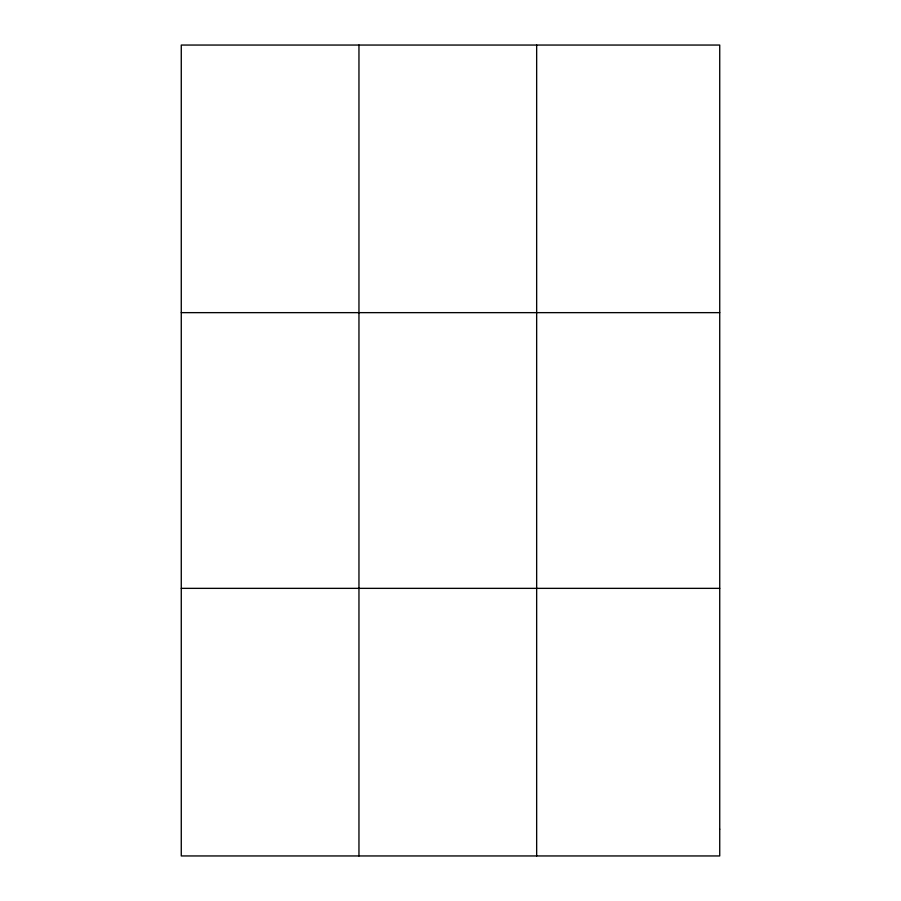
<?xml version="1.0" encoding="UTF-8"?>
<svg xmlns="http://www.w3.org/2000/svg" width="901" height="901" viewBox="0 0 901 901"><rect width="100%" height="100%" fill="white"/><g stroke="black" fill="none" stroke-linecap="round" stroke-linejoin="round"><path stroke-width="1.35" d="M358.958 45.05L358.958 855.95M536.658 45.05L536.658 855.95M181.27 312.647L719.73 312.647M181.27 588.353L719.73 588.353M719.73 829.19L719.73 855.95L181.27 855.95L181.27 45.05L719.73 45.05L719.73 829.19"/></g></svg>
